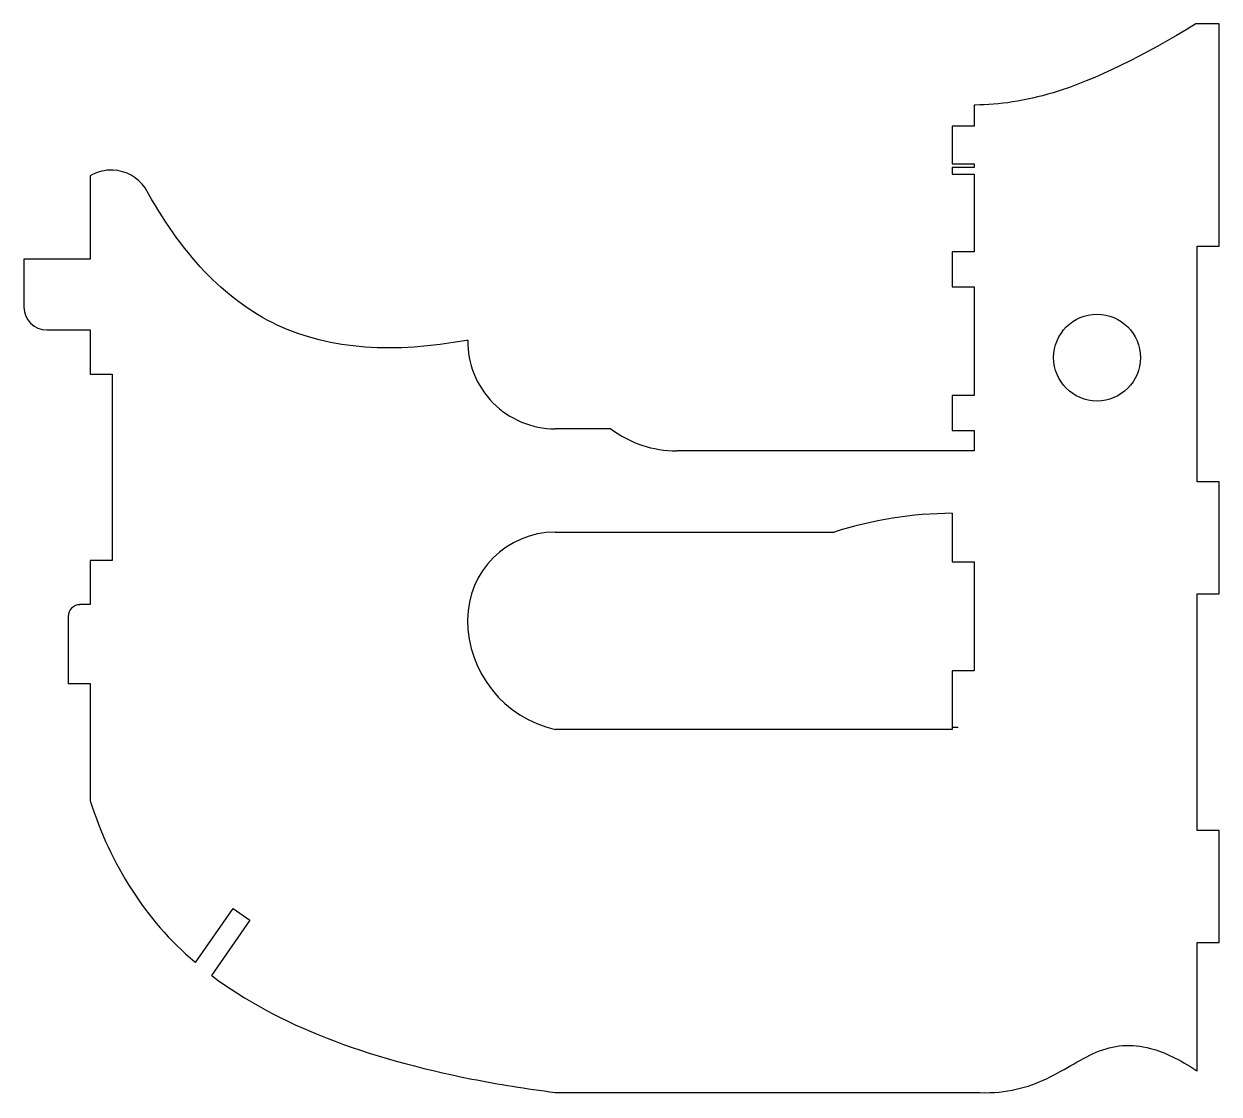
# Model space of a CAD drawing. Header units: millimetres. Extents: x -54 to 54, y -48 to 48.
import ezdxf

# ---------------------------------------------------------------- set-up
doc = ezdxf.new("R2010")
doc.units = ezdxf.units.MM
doc.layers.get('0').update_dxf_attribs({"linetype": 'CONTINUOUS'})

msp = doc.modelspace()

# ---------------------------------------------------------------- linework, layer by layer
for p, q in [((54.08, 48.37), (51.98, 48.37)), ((54.08, 28.27), (54.08, 48.37)), ((31.92, 41.03), (31.92, 39.11)), ((31.92, 39.11), (29.92, 39.11)), ((29.92, 39.11), (29.92, 35.71)), ((29.92, 35.71), (31.92, 35.71)), ((31.92, 35.71), (31.92, 35.38)), ((-48.08, 34.62), (-48.08, 27.09)), ((-46, 35.14), (-46.35, 35.14)), ((31.92, 35.38), (29.92, 35.38)), ((29.92, 35.38), (29.92, 34.77)), ((29.92, 34.77), (31.92, 34.77)), ((31.92, 34.77), (31.92, 27.73)), ((52.08, 6.94), (52.08, 28.27)), ((52.08, 28.27), (54.08, 28.27)), ((-48.08, 27.09), (-54.08, 27.09)), ((-54.08, 27.09), (-54.08, 22.74)), ((31.92, 27.73), (29.92, 27.73)), ((29.92, 27.73), (29.92, 24.58)), ((29.92, 24.58), (31.92, 24.58)), ((31.92, 24.58), (31.92, 14.73)), ((-52, 20.67), (-48.08, 20.67)), ((-48.08, 20.67), (-48.08, 16.67)), ((-48.08, 16.67), (-46.08, 16.67)), ((-46.08, 16.67), (-46.08, -0.18)), ((31.92, 14.73), (29.92, 14.73)), ((29.92, 14.73), (29.92, 11.58)), ((-0.97, 11.73), (-6, 11.73)), ((29.92, 11.58), (31.92, 11.58)), ((31.92, 11.58), (31.92, 9.73)), ((31.92, 9.73), (5, 9.73)), ((54.08, 6.94), (52.08, 6.94)), ((54.08, -3.21), (54.08, 6.94)), ((29.92, 4.08), (29.92, -0.31)), ((-6, 2.38), (19.24, 2.38)), ((-46.08, -0.18), (-48.08, -0.18)), ((-48.08, -0.18), (-48.08, -4.18)), ((29.92, -0.31), (31.92, -0.31)), ((31.92, -0.31), (31.92, -10.16)), ((52.08, -24.62), (52.08, -3.21)), ((52.08, -3.21), (54.08, -3.21)), ((-48.08, -4.18), (-49, -4.18)), ((-50.08, -5.26), (-50.08, -11.33)), ((29.92, -10.16), (29.92, -15.27)), ((31.92, -10.16), (29.92, -10.16)), ((-50.08, -11.33), (-48.08, -11.33)), ((-48.08, -11.33), (-48.08, -21.92)), ((29.92, -15.47), (-5.99, -15.47)), ((29.92, -15.27), (30.45, -15.27)), ((29.92, -15.27), (29.92, -15.47)), ((54.08, -24.62), (52.08, -24.62)), ((54.08, -34.77), (54.08, -24.62)), ((-38.55, -36.57), (-35.13, -31.67)), ((-35.13, -31.67), (-33.62, -32.73)), ((-33.62, -32.73), (-37.11, -37.73)), ((52.08, -46.39), (52.08, -34.77)), ((52.08, -34.77), (54.08, -34.77)), ((-6, -48.32), (32, -48.32))]:
    msp.add_line(p, q)
msp.add_circle((43.03, 18.17), 3.93)
for centre, radius, start, end in [((-46.17, 31.42), 3.72, 92.7028, 120.6917), ((-46.17, 31.42), 3.72, 34.441, 87.2972), ((-52, 22.74), 2.07, 180, 270), ((-6, 19.65), 7.92, 179.3503, 270), ((5, 19.65), 9.92, 232.986, 270), ((30.05, -30.97), 35.05, 90.2021, 107.9629), ((-6, -5.55), 7.93, 90, 180), ((-49, -5.26), 1.07, 90, 180), ((-3.75, -5.55), 10.18, 180, 257.2728), ((30.05, 18.18), 33.44, 269.7882, 270.6909)]:
    msp.add_arc(centre, radius, start, end)
for points, knots in [([(51.98, 48.37), (51.97, 48.36), (51.97, 48.36), (51.96, 48.36), (47.3, 45.51), (42.93, 43.31), (39.05, 42.14), (36.52, 41.38), (34.18, 41.04), (32, 41.03), (31.97, 41.03), (31.95, 41.03), (31.92, 41.03)], [-1.000778, -1.000778, -1.000778, -1.000778, -1, -1, -1, -0.394675, -0.394675, -0.394675, 0, 0, 0, 0.004498, 0.004498, 0.004498, 0.004498]), ([(-13.92, 19.74), (-13.95, 19.74), (-13.98, 19.73), (-14.01, 19.73), (-20.51, 18.55), (-26.31, 18.84), (-31.16, 21.12), (-36.01, 23.4), (-39.9, 27.72), (-43.1, 33.52), (-43.1, 33.52), (-43.1, 33.52), (-43.1, 33.52)], [-1.002178, -1.002178, -1.002178, -1.002178, -1, -1, -1, -0.5212029, -0.5212029, -0.5212029, -0.0424057, -0.0424057, -0.0424057, -0.0423175, -0.0423175, -0.0423175, -0.0423175]), ([(-48.08, -21.92), (-48.07, -21.92), (-48.07, -21.92), (-48.07, -21.93), (-46.23, -27.72), (-43.14, -32.64), (-38.61, -36.52), (-38.59, -36.53), (-38.57, -36.55), (-38.55, -36.57)], [0.1761456, 0.1761456, 0.1761456, 0.1761456, 0.1763448, 0.1763448, 0.1763448, 0.487447, 0.487447, 0.487447, 0.4888906, 0.4888906, 0.4888906, 0.4888906]), ([(-37.11, -37.73), (-37.09, -37.75), (-37.07, -37.76), (-37.05, -37.77), (-31.11, -42.25), (-23.08, -45.22), (-13.54, -47.11), (-11.13, -47.58), (-8.62, -47.99), (-6.01, -48.32), (-6.01, -48.32), (-6.01, -48.32), (-6, -48.32)], [0.5208727, 0.5208727, 0.5208727, 0.5208727, 0.522111, 0.522111, 0.522111, 0.9036146, 0.9036146, 0.9036146, 1, 1, 1, 1.0000589, 1.0000589, 1.0000589, 1.0000589]), ([(32, -48.32), (34.46, -48.47), (36.44, -47.99), (38.1, -47.24), (39.95, -46.42), (41.44, -45.32), (42.96, -44.69), (44.52, -44.03), (46.11, -43.87), (47.87, -44.34), (49.15, -44.68), (50.52, -45.34), (51.96, -46.31), (52, -46.34), (52.04, -46.36), (52.08, -46.39)], [0.000076, 0.000076, 0.000076, 0.000076, 0.24539, 0.24539, 0.24539, 0.516656, 0.516656, 0.516656, 0.7956, 0.7956, 0.7956, 1, 1, 1, 1.005502, 1.005502, 1.005502, 1.005502])]:
    msp.add_open_spline(points, degree=3, knots=knots)

doc.saveas('drawing.dxf')
